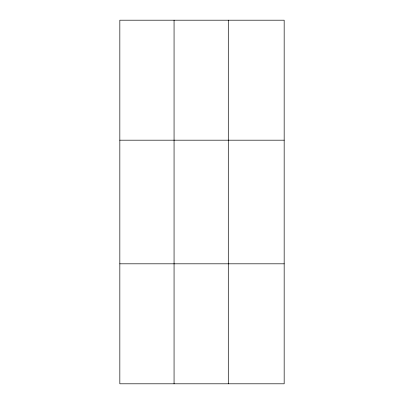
<?xml version="1.0" encoding="UTF-8"?>
<svg xmlns="http://www.w3.org/2000/svg" width="404" height="404" viewBox="0 0 404 404"><rect width="100%" height="100%" fill="white"/><g stroke="black" fill="none" stroke-linecap="round" stroke-linejoin="round"><path stroke-width="0.61" d="M174.063 383.8L174.063 20.2M228.295 383.8L228.295 20.2M284.169 140.188L284.169 20.2L119.831 20.2L119.831 383.8L284.169 383.8L284.169 140.188L119.831 140.188M119.831 263.812L284.169 263.812"/></g></svg>
